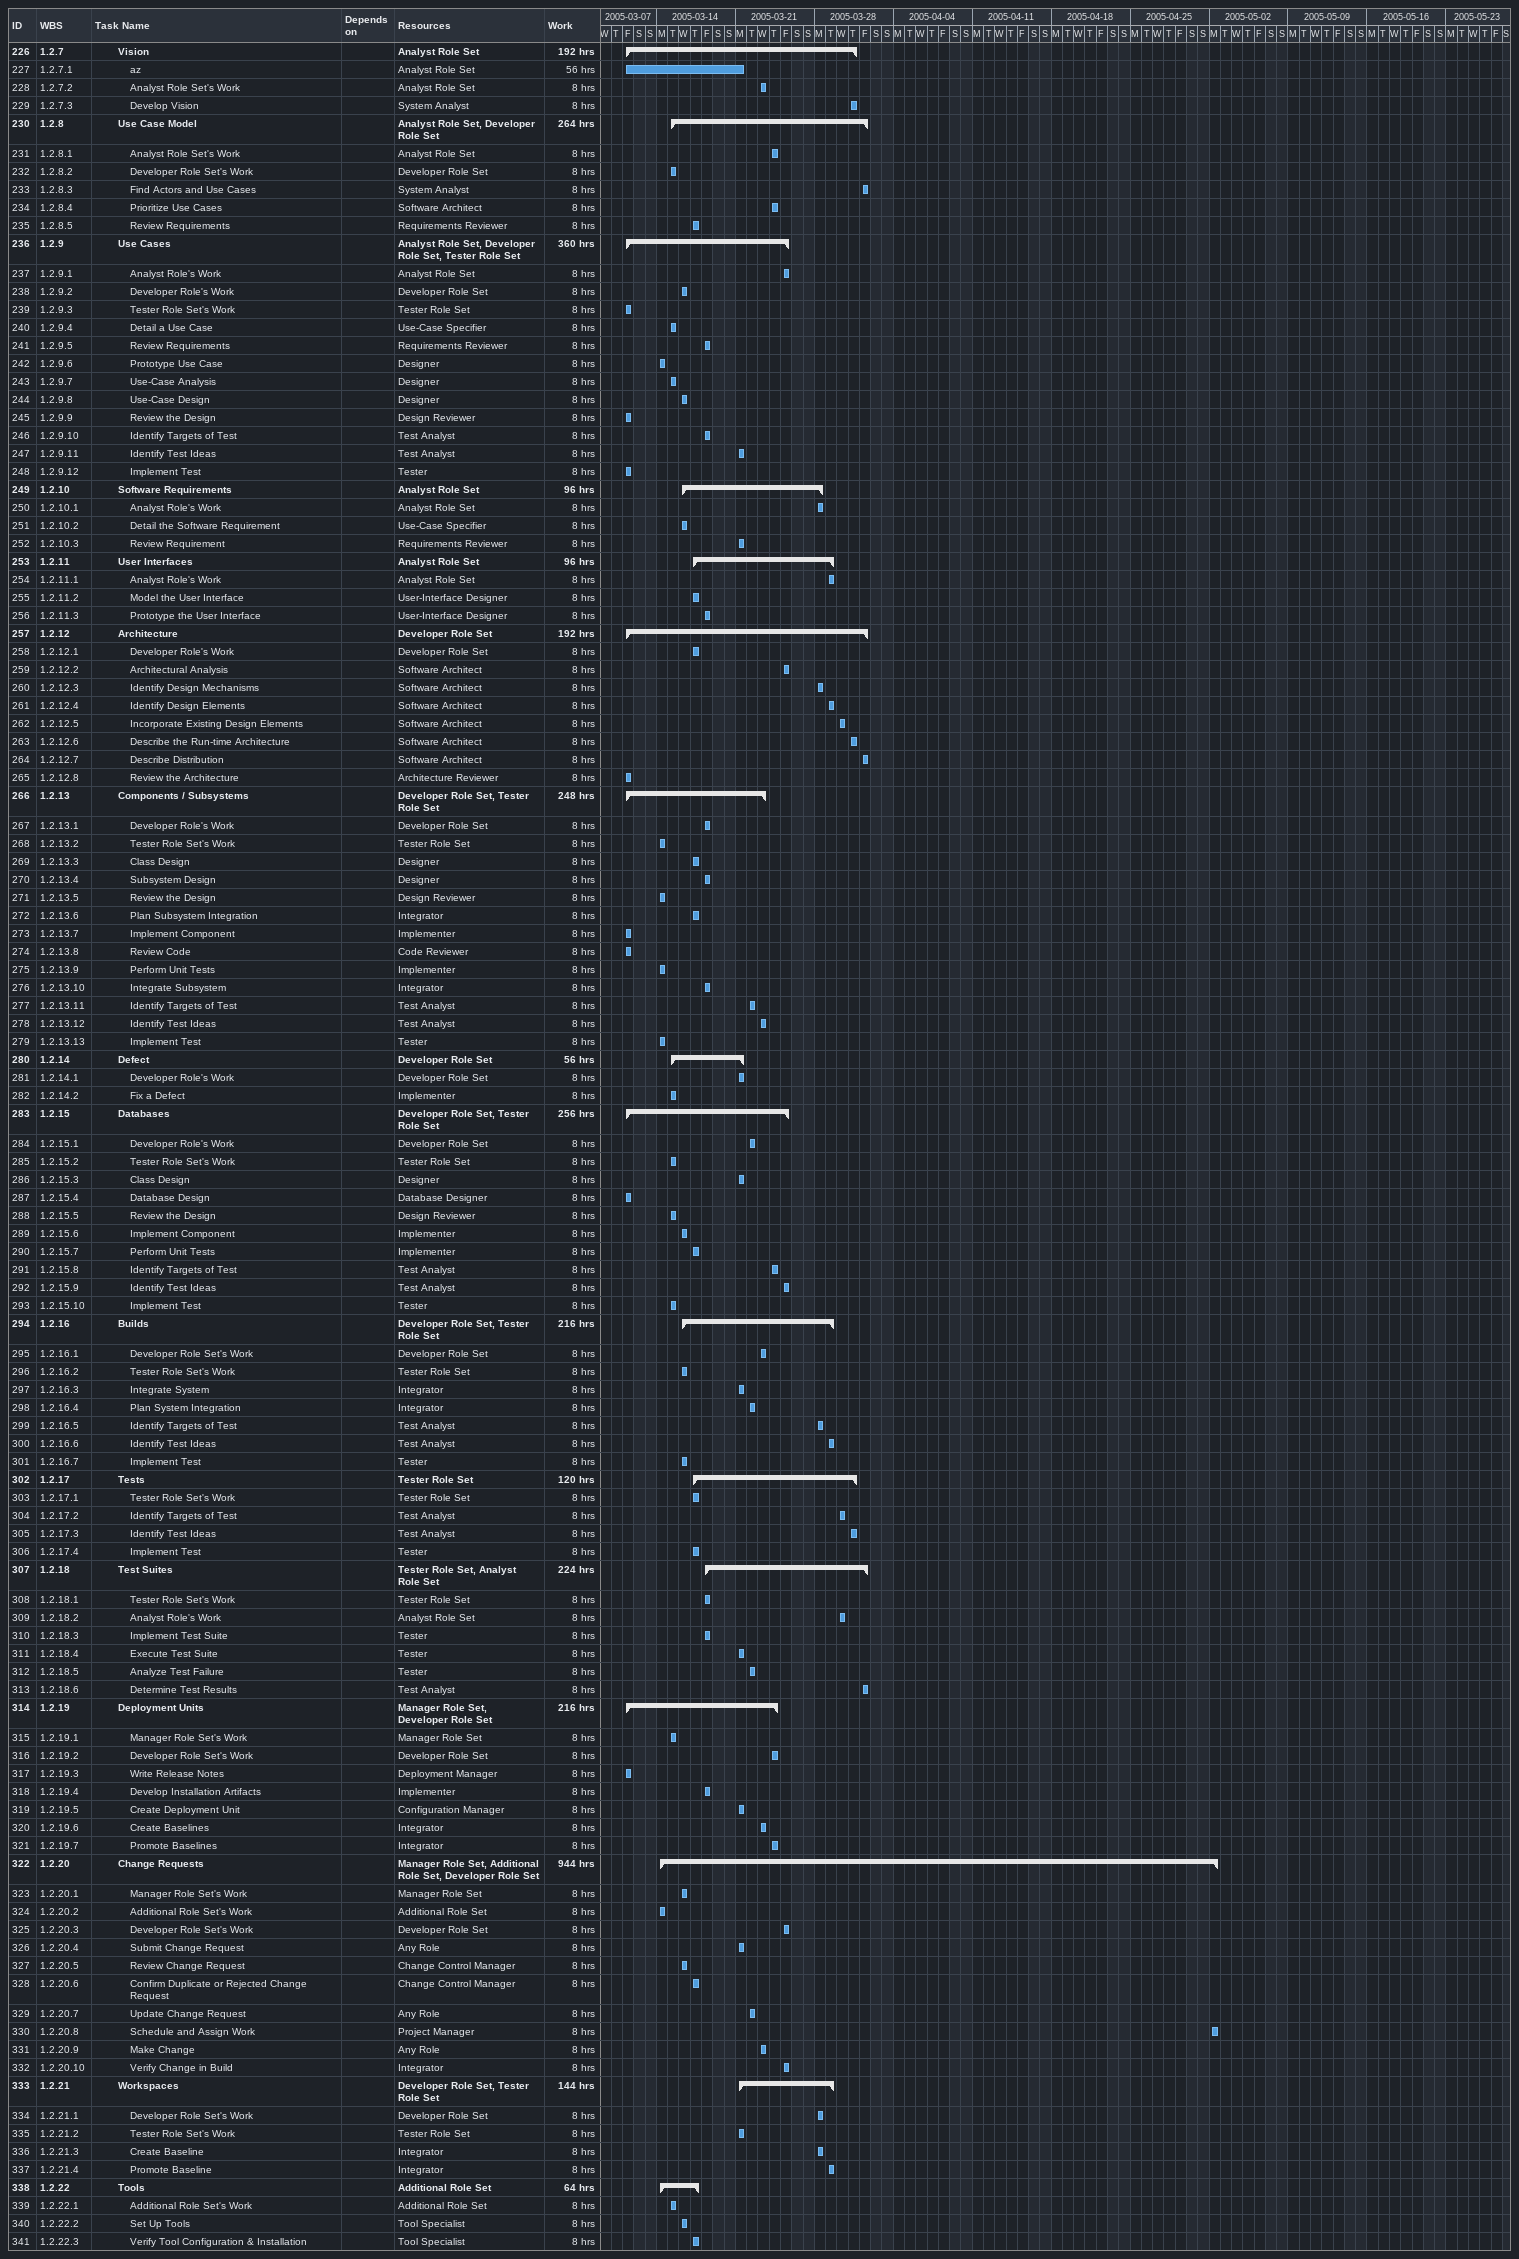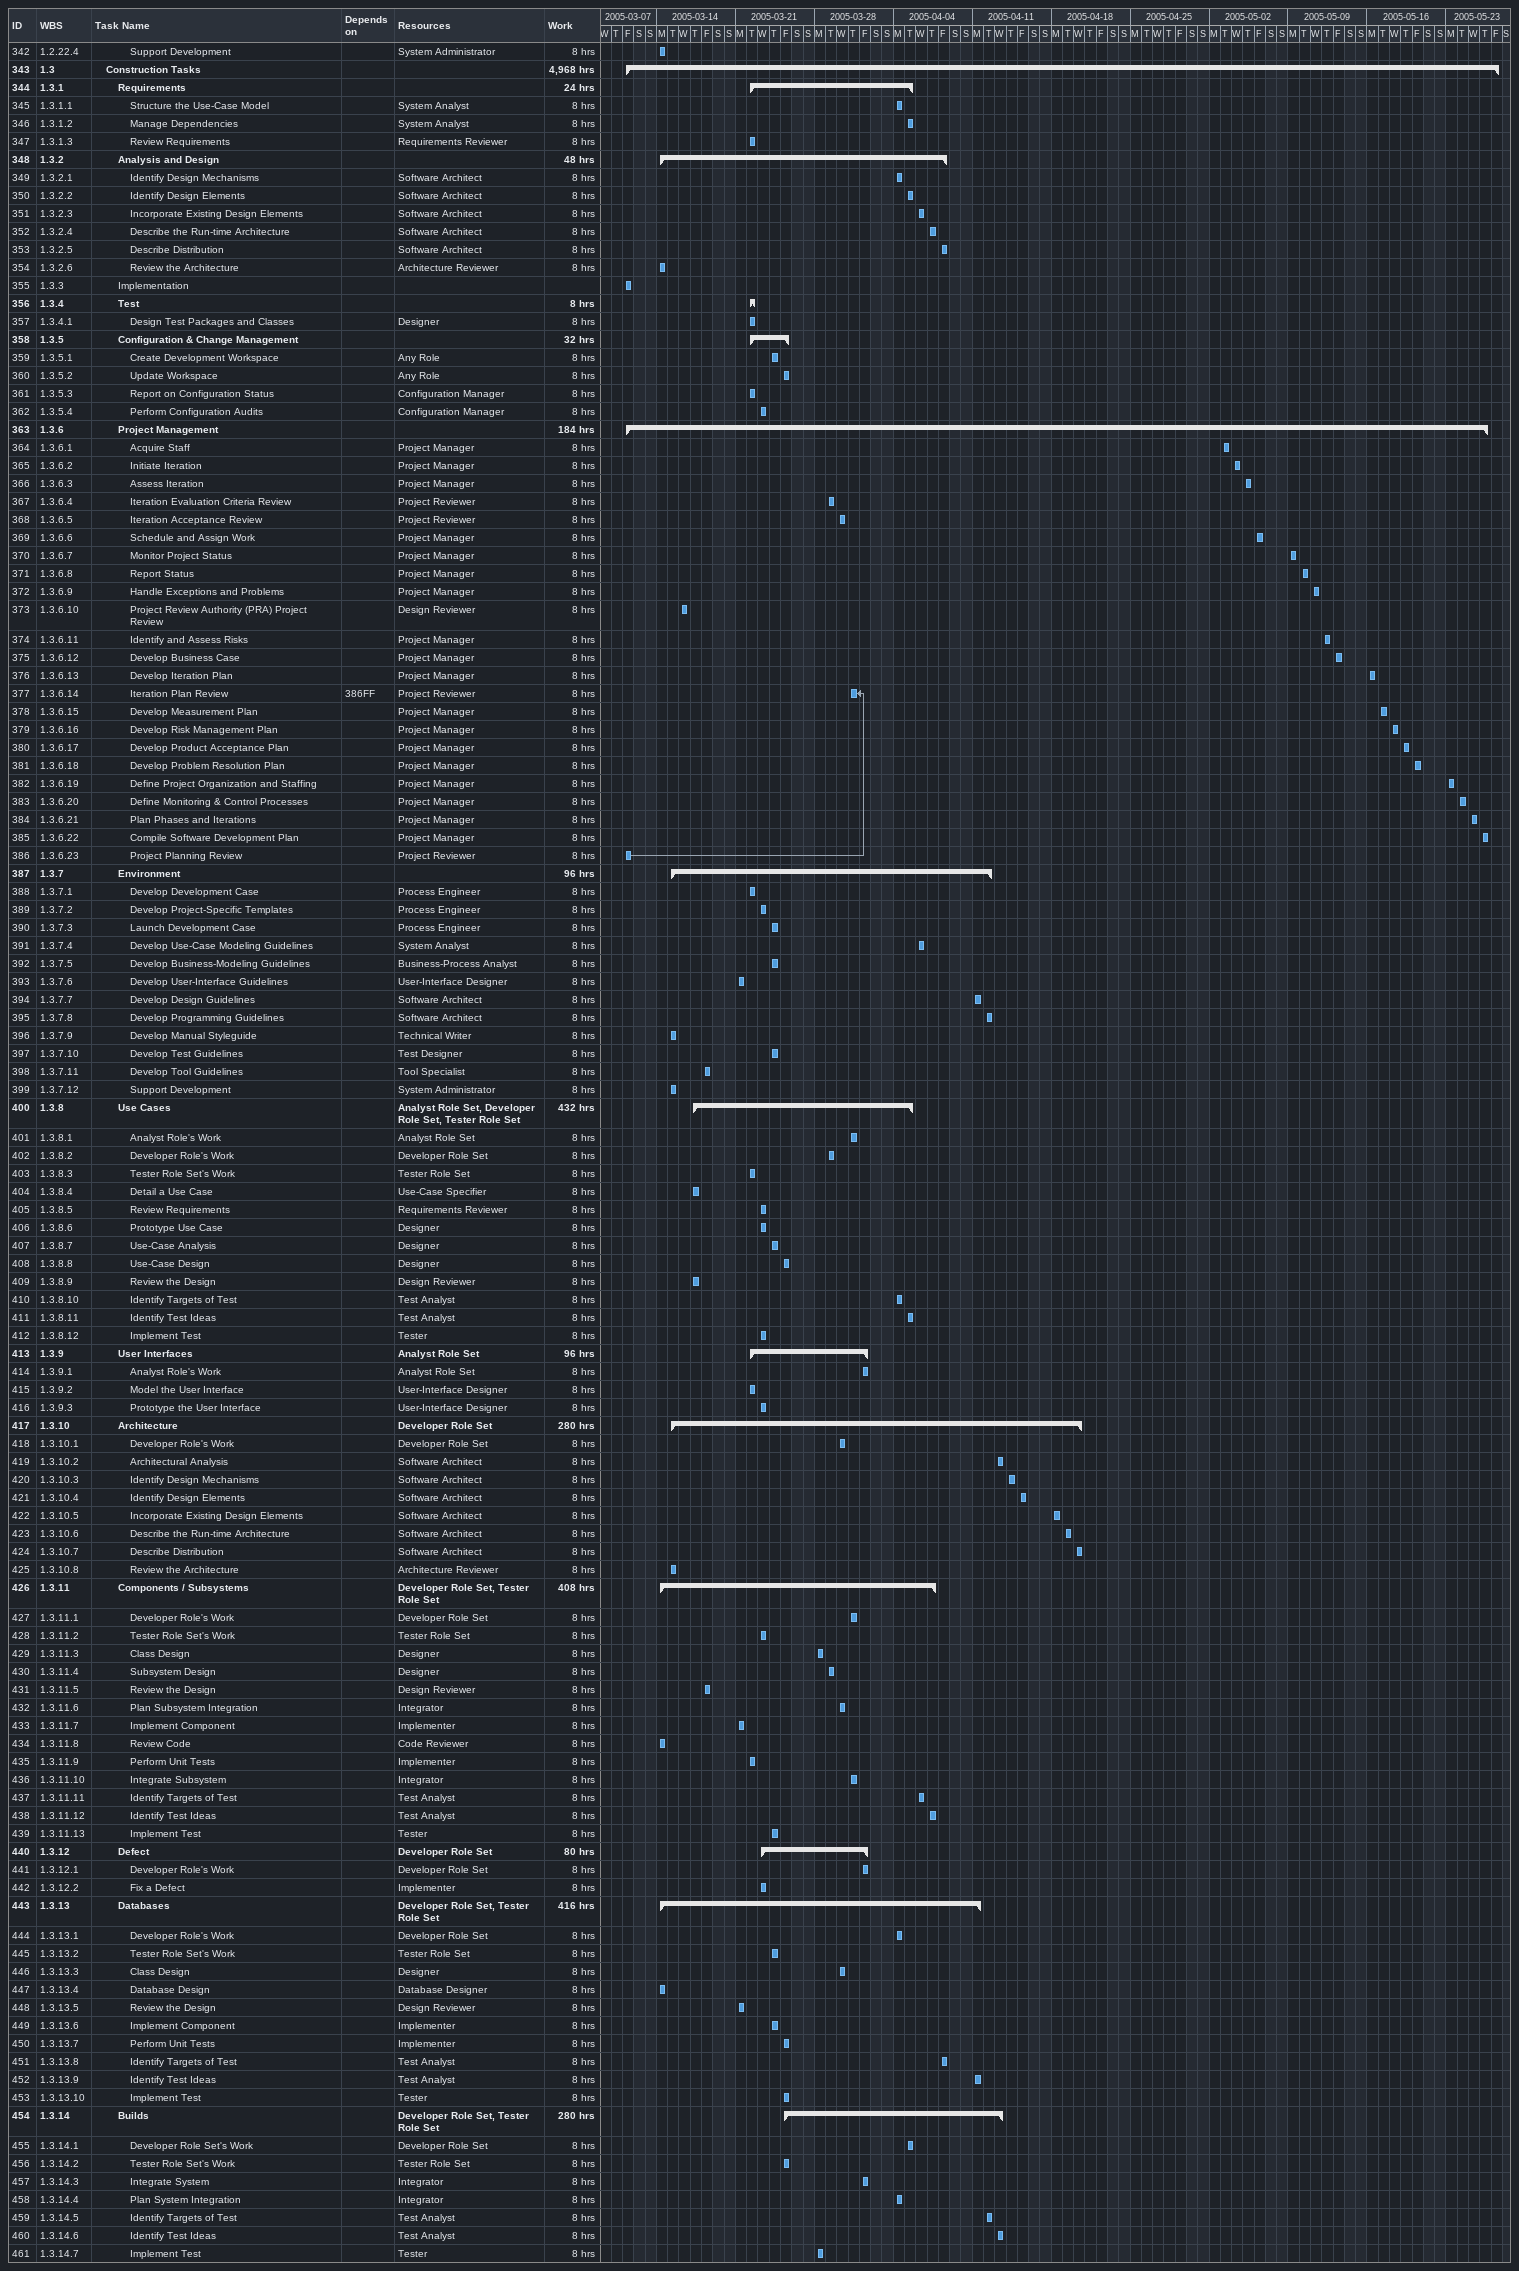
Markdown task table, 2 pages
| ID | WBS | Task | Start | Finish | Predecessors | Resources | Work (h) |
|---|---|---|---|---|---|---|---|
| 226 | 1.2.7 | **Vision** | 2005-03-11 | 2005-03-31 |  | Analyst Role Set | 192 |
| 227 | 1.2.7.1 | az | 2005-03-11 | 2005-03-21 |  | Analyst Role Set | 56 |
| 228 | 1.2.7.2 | Analyst Role Set's Work | 2005-03-23 | 2005-03-23 |  | Analyst Role Set | 8 |
| 229 | 1.2.7.3 | Develop Vision | 2005-03-31 | 2005-03-31 |  | System Analyst | 8 |
| 230 | 1.2.8 | **Use Case Model** | 2005-03-15 | 2005-04-01 |  | Analyst Role Set, Developer Role Set | 264 |
| 231 | 1.2.8.1 | Analyst Role Set's Work | 2005-03-24 | 2005-03-24 |  | Analyst Role Set | 8 |
| 232 | 1.2.8.2 | Developer Role Set's Work | 2005-03-15 | 2005-03-15 |  | Developer Role Set | 8 |
| 233 | 1.2.8.3 | Find Actors and Use Cases | 2005-04-01 | 2005-04-01 |  | System Analyst | 8 |
| 234 | 1.2.8.4 | Prioritize Use Cases | 2005-03-24 | 2005-03-24 |  | Software Architect | 8 |
| 235 | 1.2.8.5 | Review Requirements | 2005-03-17 | 2005-03-17 |  | Requirements Reviewer | 8 |
| 236 | 1.2.9 | **Use Cases** | 2005-03-11 | 2005-03-25 |  | Analyst Role Set, Developer Role Set, Tester Role Set | 360 |
| 237 | 1.2.9.1 | Analyst Role's Work | 2005-03-25 | 2005-03-25 |  | Analyst Role Set | 8 |
| 238 | 1.2.9.2 | Developer Role's Work | 2005-03-16 | 2005-03-16 |  | Developer Role Set | 8 |
| 239 | 1.2.9.3 | Tester Role Set's Work | 2005-03-11 | 2005-03-11 |  | Tester Role Set | 8 |
| 240 | 1.2.9.4 | Detail a Use Case | 2005-03-15 | 2005-03-15 |  | Use-Case Specifier | 8 |
| 241 | 1.2.9.5 | Review Requirements | 2005-03-18 | 2005-03-18 |  | Requirements Reviewer | 8 |
| 242 | 1.2.9.6 | Prototype Use Case | 2005-03-14 | 2005-03-14 |  | Designer | 8 |
| 243 | 1.2.9.7 | Use-Case Analysis | 2005-03-15 | 2005-03-15 |  | Designer | 8 |
| 244 | 1.2.9.8 | Use-Case Design | 2005-03-16 | 2005-03-16 |  | Designer | 8 |
| 245 | 1.2.9.9 | Review the Design | 2005-03-11 | 2005-03-11 |  | Design Reviewer | 8 |
| 246 | 1.2.9.10 | Identify Targets of Test | 2005-03-18 | 2005-03-18 |  | Test Analyst | 8 |
| 247 | 1.2.9.11 | Identify Test Ideas | 2005-03-21 | 2005-03-21 |  | Test Analyst | 8 |
| 248 | 1.2.9.12 | Implement Test | 2005-03-11 | 2005-03-11 |  | Tester | 8 |
| 249 | 1.2.10 | **Software Requirements** | 2005-03-16 | 2005-03-28 |  | Analyst Role Set | 96 |
| 250 | 1.2.10.1 | Analyst Role's Work | 2005-03-28 | 2005-03-28 |  | Analyst Role Set | 8 |
| 251 | 1.2.10.2 | Detail the Software Requirement | 2005-03-16 | 2005-03-16 |  | Use-Case Specifier | 8 |
| 252 | 1.2.10.3 | Review Requirement | 2005-03-21 | 2005-03-21 |  | Requirements Reviewer | 8 |
| 253 | 1.2.11 | **User Interfaces** | 2005-03-17 | 2005-03-29 |  | Analyst Role Set | 96 |
| 254 | 1.2.11.1 | Analyst Role's Work | 2005-03-29 | 2005-03-29 |  | Analyst Role Set | 8 |
| 255 | 1.2.11.2 | Model the User Interface | 2005-03-17 | 2005-03-17 |  | User-Interface Designer | 8 |
| 256 | 1.2.11.3 | Prototype the User Interface | 2005-03-18 | 2005-03-18 |  | User-Interface Designer | 8 |
| 257 | 1.2.12 | **Architecture** | 2005-03-11 | 2005-04-01 |  | Developer Role Set | 192 |
| 258 | 1.2.12.1 | Developer Role's Work | 2005-03-17 | 2005-03-17 |  | Developer Role Set | 8 |
| 259 | 1.2.12.2 | Architectural Analysis | 2005-03-25 | 2005-03-25 |  | Software Architect | 8 |
| 260 | 1.2.12.3 | Identify Design Mechanisms | 2005-03-28 | 2005-03-28 |  | Software Architect | 8 |
| 261 | 1.2.12.4 | Identify Design Elements | 2005-03-29 | 2005-03-29 |  | Software Architect | 8 |
| 262 | 1.2.12.5 | Incorporate Existing Design Elements | 2005-03-30 | 2005-03-30 |  | Software Architect | 8 |
| 263 | 1.2.12.6 | Describe the Run-time Architecture | 2005-03-31 | 2005-03-31 |  | Software Architect | 8 |
| 264 | 1.2.12.7 | Describe Distribution | 2005-04-01 | 2005-04-01 |  | Software Architect | 8 |
| 265 | 1.2.12.8 | Review the Architecture | 2005-03-11 | 2005-03-11 |  | Architecture Reviewer | 8 |
| 266 | 1.2.13 | **Components / Subsystems** | 2005-03-11 | 2005-03-23 |  | Developer Role Set, Tester Role Set | 248 |
| 267 | 1.2.13.1 | Developer Role's Work | 2005-03-18 | 2005-03-18 |  | Developer Role Set | 8 |
| 268 | 1.2.13.2 | Tester Role Set's Work | 2005-03-14 | 2005-03-14 |  | Tester Role Set | 8 |
| 269 | 1.2.13.3 | Class Design | 2005-03-17 | 2005-03-17 |  | Designer | 8 |
| 270 | 1.2.13.4 | Subsystem Design | 2005-03-18 | 2005-03-18 |  | Designer | 8 |
| 271 | 1.2.13.5 | Review the Design | 2005-03-14 | 2005-03-14 |  | Design Reviewer | 8 |
| 272 | 1.2.13.6 | Plan Subsystem Integration | 2005-03-17 | 2005-03-17 |  | Integrator | 8 |
| 273 | 1.2.13.7 | Implement Component | 2005-03-11 | 2005-03-11 |  | Implementer | 8 |
| 274 | 1.2.13.8 | Review Code | 2005-03-11 | 2005-03-11 |  | Code Reviewer | 8 |
| 275 | 1.2.13.9 | Perform Unit Tests | 2005-03-14 | 2005-03-14 |  | Implementer | 8 |
| 276 | 1.2.13.10 | Integrate Subsystem | 2005-03-18 | 2005-03-18 |  | Integrator | 8 |
| 277 | 1.2.13.11 | Identify Targets of Test | 2005-03-22 | 2005-03-22 |  | Test Analyst | 8 |
| 278 | 1.2.13.12 | Identify Test Ideas | 2005-03-23 | 2005-03-23 |  | Test Analyst | 8 |
| 279 | 1.2.13.13 | Implement Test | 2005-03-14 | 2005-03-14 |  | Tester | 8 |
| 280 | 1.2.14 | **Defect** | 2005-03-15 | 2005-03-21 |  | Developer Role Set | 56 |
| 281 | 1.2.14.1 | Developer Role's Work | 2005-03-21 | 2005-03-21 |  | Developer Role Set | 8 |
| 282 | 1.2.14.2 | Fix a Defect | 2005-03-15 | 2005-03-15 |  | Implementer | 8 |
| 283 | 1.2.15 | **Databases** | 2005-03-11 | 2005-03-25 |  | Developer Role Set, Tester Role Set | 256 |
| 284 | 1.2.15.1 | Developer Role's Work | 2005-03-22 | 2005-03-22 |  | Developer Role Set | 8 |
| 285 | 1.2.15.2 | Tester Role Set's Work | 2005-03-15 | 2005-03-15 |  | Tester Role Set | 8 |
| 286 | 1.2.15.3 | Class Design | 2005-03-21 | 2005-03-21 |  | Designer | 8 |
| 287 | 1.2.15.4 | Database Design | 2005-03-11 | 2005-03-11 |  | Database Designer | 8 |
| 288 | 1.2.15.5 | Review the Design | 2005-03-15 | 2005-03-15 |  | Design Reviewer | 8 |
| 289 | 1.2.15.6 | Implement Component | 2005-03-16 | 2005-03-16 |  | Implementer | 8 |
| 290 | 1.2.15.7 | Perform Unit Tests | 2005-03-17 | 2005-03-17 |  | Implementer | 8 |
| 291 | 1.2.15.8 | Identify Targets of Test | 2005-03-24 | 2005-03-24 |  | Test Analyst | 8 |
| 292 | 1.2.15.9 | Identify Test Ideas | 2005-03-25 | 2005-03-25 |  | Test Analyst | 8 |
| 293 | 1.2.15.10 | Implement Test | 2005-03-15 | 2005-03-15 |  | Tester | 8 |
| 294 | 1.2.16 | **Builds** | 2005-03-16 | 2005-03-29 |  | Developer Role Set, Tester Role Set | 216 |
| 295 | 1.2.16.1 | Developer Role Set's Work | 2005-03-23 | 2005-03-23 |  | Developer Role Set | 8 |
| 296 | 1.2.16.2 | Tester Role Set's Work | 2005-03-16 | 2005-03-16 |  | Tester Role Set | 8 |
| 297 | 1.2.16.3 | Integrate System | 2005-03-21 | 2005-03-21 |  | Integrator | 8 |
| 298 | 1.2.16.4 | Plan System Integration | 2005-03-22 | 2005-03-22 |  | Integrator | 8 |
| 299 | 1.2.16.5 | Identify Targets of Test | 2005-03-28 | 2005-03-28 |  | Test Analyst | 8 |
| 300 | 1.2.16.6 | Identify Test Ideas | 2005-03-29 | 2005-03-29 |  | Test Analyst | 8 |
| 301 | 1.2.16.7 | Implement Test | 2005-03-16 | 2005-03-16 |  | Tester | 8 |
| 302 | 1.2.17 | **Tests** | 2005-03-17 | 2005-03-31 |  | Tester Role Set | 120 |
| 303 | 1.2.17.1 | Tester Role Set's Work | 2005-03-17 | 2005-03-17 |  | Tester Role Set | 8 |
| 304 | 1.2.17.2 | Identify Targets of Test | 2005-03-30 | 2005-03-30 |  | Test Analyst | 8 |
| 305 | 1.2.17.3 | Identify Test Ideas | 2005-03-31 | 2005-03-31 |  | Test Analyst | 8 |
| 306 | 1.2.17.4 | Implement Test | 2005-03-17 | 2005-03-17 |  | Tester | 8 |
| 307 | 1.2.18 | **Test Suites** | 2005-03-18 | 2005-04-01 |  | Tester Role Set, Analyst Role Set | 224 |
| 308 | 1.2.18.1 | Tester Role Set's Work | 2005-03-18 | 2005-03-18 |  | Tester Role Set | 8 |
| 309 | 1.2.18.2 | Analyst Role's Work | 2005-03-30 | 2005-03-30 |  | Analyst Role Set | 8 |
| 310 | 1.2.18.3 | Implement Test Suite | 2005-03-18 | 2005-03-18 |  | Tester | 8 |
| 311 | 1.2.18.4 | Execute Test Suite | 2005-03-21 | 2005-03-21 |  | Tester | 8 |
| 312 | 1.2.18.5 | Analyze Test Failure | 2005-03-22 | 2005-03-22 |  | Tester | 8 |
| 313 | 1.2.18.6 | Determine Test Results | 2005-04-01 | 2005-04-01 |  | Test Analyst | 8 |
| 314 | 1.2.19 | **Deployment Units** | 2005-03-11 | 2005-03-24 |  | Manager Role Set, Developer Role Set | 216 |
| 315 | 1.2.19.1 | Manager Role Set's Work | 2005-03-15 | 2005-03-15 |  | Manager Role Set | 8 |
| 316 | 1.2.19.2 | Developer Role Set's Work | 2005-03-24 | 2005-03-24 |  | Developer Role Set | 8 |
| 317 | 1.2.19.3 | Write Release Notes | 2005-03-11 | 2005-03-11 |  | Deployment Manager | 8 |
| 318 | 1.2.19.4 | Develop Installation Artifacts | 2005-03-18 | 2005-03-18 |  | Implementer | 8 |
| 319 | 1.2.19.5 | Create Deployment Unit | 2005-03-21 | 2005-03-21 |  | Configuration Manager | 8 |
| 320 | 1.2.19.6 | Create Baselines | 2005-03-23 | 2005-03-23 |  | Integrator | 8 |
| 321 | 1.2.19.7 | Promote Baselines | 2005-03-24 | 2005-03-24 |  | Integrator | 8 |
| 322 | 1.2.20 | **Change Requests** | 2005-03-14 | 2005-05-02 |  | Manager Role Set, Additional Role Set, Developer Role Set | 944 |
| 323 | 1.2.20.1 | Manager Role Set's Work | 2005-03-16 | 2005-03-16 |  | Manager Role Set | 8 |
| 324 | 1.2.20.2 | Additional Role Set's Work | 2005-03-14 | 2005-03-14 |  | Additional Role Set | 8 |
| 325 | 1.2.20.3 | Developer Role Set's Work | 2005-03-25 | 2005-03-25 |  | Developer Role Set | 8 |
| 326 | 1.2.20.4 | Submit Change Request | 2005-03-21 | 2005-03-21 |  | Any Role | 8 |
| 327 | 1.2.20.5 | Review Change Request | 2005-03-16 | 2005-03-16 |  | Change Control Manager | 8 |
| 328 | 1.2.20.6 | Confirm Duplicate or Rejected Change Request | 2005-03-17 | 2005-03-17 |  | Change Control Manager | 8 |
| 329 | 1.2.20.7 | Update Change Request | 2005-03-22 | 2005-03-22 |  | Any Role | 8 |
| 330 | 1.2.20.8 | Schedule and Assign Work | 2005-05-02 | 2005-05-02 |  | Project Manager | 8 |
| 331 | 1.2.20.9 | Make Change | 2005-03-23 | 2005-03-23 |  | Any Role | 8 |
| 332 | 1.2.20.10 | Verify Change in Build | 2005-03-25 | 2005-03-25 |  | Integrator | 8 |
| 333 | 1.2.21 | **Workspaces** | 2005-03-21 | 2005-03-29 |  | Developer Role Set, Tester Role Set | 144 |
| 334 | 1.2.21.1 | Developer Role Set's Work | 2005-03-28 | 2005-03-28 |  | Developer Role Set | 8 |
| 335 | 1.2.21.2 | Tester Role Set's Work | 2005-03-21 | 2005-03-21 |  | Tester Role Set | 8 |
| 336 | 1.2.21.3 | Create Baseline | 2005-03-28 | 2005-03-28 |  | Integrator | 8 |
| 337 | 1.2.21.4 | Promote Baseline | 2005-03-29 | 2005-03-29 |  | Integrator | 8 |
| 338 | 1.2.22 | **Tools** | 2005-03-14 | 2005-03-17 |  | Additional Role Set | 64 |
| 339 | 1.2.22.1 | Additional Role Set's Work | 2005-03-15 | 2005-03-15 |  | Additional Role Set | 8 |
| 340 | 1.2.22.2 | Set Up Tools | 2005-03-16 | 2005-03-16 |  | Tool Specialist | 8 |
| 341 | 1.2.22.3 | Verify Tool Configuration & Installation | 2005-03-17 | 2005-03-17 |  | Tool Specialist | 8 |
| 342 | 1.2.22.4 | Support Development | 2005-03-14 | 2005-03-14 |  | System Administrator | 8 |
| 343 | 1.3 | **Construction Tasks** | 2005-03-11 | 2005-05-27 |  |  | 4968 |
| 344 | 1.3.1 | **Requirements** | 2005-03-22 | 2005-04-05 |  |  | 24 |
| 345 | 1.3.1.1 | Structure the Use-Case Model | 2005-04-04 | 2005-04-04 |  | System Analyst | 8 |
| 346 | 1.3.1.2 | Manage Dependencies | 2005-04-05 | 2005-04-05 |  | System Analyst | 8 |
| 347 | 1.3.1.3 | Review Requirements | 2005-03-22 | 2005-03-22 |  | Requirements Reviewer | 8 |
| 348 | 1.3.2 | **Analysis and Design** | 2005-03-14 | 2005-04-08 |  |  | 48 |
| 349 | 1.3.2.1 | Identify Design Mechanisms | 2005-04-04 | 2005-04-04 |  | Software Architect | 8 |
| 350 | 1.3.2.2 | Identify Design Elements | 2005-04-05 | 2005-04-05 |  | Software Architect | 8 |
| 351 | 1.3.2.3 | Incorporate Existing Design Elements | 2005-04-06 | 2005-04-06 |  | Software Architect | 8 |
| 352 | 1.3.2.4 | Describe the Run-time Architecture | 2005-04-07 | 2005-04-07 |  | Software Architect | 8 |
| 353 | 1.3.2.5 | Describe Distribution | 2005-04-08 | 2005-04-08 |  | Software Architect | 8 |
| 354 | 1.3.2.6 | Review the Architecture | 2005-03-14 | 2005-03-14 |  | Architecture Reviewer | 8 |
| 355 | 1.3.3 | Implementation | 2005-03-11 | 2005-03-11 |  |  |  |
| 356 | 1.3.4 | **Test** | 2005-03-22 | 2005-03-22 |  |  | 8 |
| 357 | 1.3.4.1 | Design Test Packages and Classes | 2005-03-22 | 2005-03-22 |  | Designer | 8 |
| 358 | 1.3.5 | **Configuration & Change Management** | 2005-03-22 | 2005-03-25 |  |  | 32 |
| 359 | 1.3.5.1 | Create Development Workspace | 2005-03-24 | 2005-03-24 |  | Any Role | 8 |
| 360 | 1.3.5.2 | Update Workspace | 2005-03-25 | 2005-03-25 |  | Any Role | 8 |
| 361 | 1.3.5.3 | Report on Configuration Status | 2005-03-22 | 2005-03-22 |  | Configuration Manager | 8 |
| 362 | 1.3.5.4 | Perform Configuration Audits | 2005-03-23 | 2005-03-23 |  | Configuration Manager | 8 |
| 363 | 1.3.6 | **Project Management** | 2005-03-11 | 2005-05-26 |  |  | 184 |
| 364 | 1.3.6.1 | Acquire Staff | 2005-05-03 | 2005-05-03 |  | Project Manager | 8 |
| 365 | 1.3.6.2 | Initiate Iteration | 2005-05-04 | 2005-05-04 |  | Project Manager | 8 |
| 366 | 1.3.6.3 | Assess Iteration | 2005-05-05 | 2005-05-05 |  | Project Manager | 8 |
| 367 | 1.3.6.4 | Iteration Evaluation Criteria Review | 2005-03-29 | 2005-03-29 |  | Project Reviewer | 8 |
| 368 | 1.3.6.5 | Iteration Acceptance Review | 2005-03-30 | 2005-03-30 |  | Project Reviewer | 8 |
| 369 | 1.3.6.6 | Schedule and Assign Work | 2005-05-06 | 2005-05-06 |  | Project Manager | 8 |
| 370 | 1.3.6.7 | Monitor Project Status | 2005-05-09 | 2005-05-09 |  | Project Manager | 8 |
| 371 | 1.3.6.8 | Report Status | 2005-05-10 | 2005-05-10 |  | Project Manager | 8 |
| 372 | 1.3.6.9 | Handle Exceptions and Problems | 2005-05-11 | 2005-05-11 |  | Project Manager | 8 |
| 373 | 1.3.6.10 | Project Review Authority (PRA) Project Review | 2005-03-16 | 2005-03-16 |  | Design Reviewer | 8 |
| 374 | 1.3.6.11 | Identify and Assess Risks | 2005-05-12 | 2005-05-12 |  | Project Manager | 8 |
| 375 | 1.3.6.12 | Develop Business Case | 2005-05-13 | 2005-05-13 |  | Project Manager | 8 |
| 376 | 1.3.6.13 | Develop Iteration Plan | 2005-05-16 | 2005-05-16 |  | Project Manager | 8 |
| 377 | 1.3.6.14 | Iteration Plan Review | 2005-03-31 | 2005-03-31 | 386FF | Project Reviewer | 8 |
| 378 | 1.3.6.15 | Develop Measurement Plan | 2005-05-17 | 2005-05-17 |  | Project Manager | 8 |
| 379 | 1.3.6.16 | Develop Risk Management Plan | 2005-05-18 | 2005-05-18 |  | Project Manager | 8 |
| 380 | 1.3.6.17 | Develop Product Acceptance Plan | 2005-05-19 | 2005-05-19 |  | Project Manager | 8 |
| 381 | 1.3.6.18 | Develop Problem Resolution Plan | 2005-05-20 | 2005-05-20 |  | Project Manager | 8 |
| 382 | 1.3.6.19 | Define Project Organization and Staffing | 2005-05-23 | 2005-05-23 |  | Project Manager | 8 |
| 383 | 1.3.6.20 | Define Monitoring & Control Processes | 2005-05-24 | 2005-05-24 |  | Project Manager | 8 |
| 384 | 1.3.6.21 | Plan Phases and Iterations | 2005-05-25 | 2005-05-25 |  | Project Manager | 8 |
| 385 | 1.3.6.22 | Compile Software Development Plan | 2005-05-26 | 2005-05-26 |  | Project Manager | 8 |
| 386 | 1.3.6.23 | Project Planning Review | 2005-03-11 | 2005-03-11 |  | Project Reviewer | 8 |
| 387 | 1.3.7 | **Environment** | 2005-03-15 | 2005-04-12 |  |  | 96 |
| 388 | 1.3.7.1 | Develop Development Case | 2005-03-22 | 2005-03-22 |  | Process Engineer | 8 |
| 389 | 1.3.7.2 | Develop Project-Specific Templates | 2005-03-23 | 2005-03-23 |  | Process Engineer | 8 |
| 390 | 1.3.7.3 | Launch Development Case | 2005-03-24 | 2005-03-24 |  | Process Engineer | 8 |
| 391 | 1.3.7.4 | Develop Use-Case Modeling Guidelines | 2005-04-06 | 2005-04-06 |  | System Analyst | 8 |
| 392 | 1.3.7.5 | Develop Business-Modeling Guidelines | 2005-03-24 | 2005-03-24 |  | Business-Process Analyst | 8 |
| 393 | 1.3.7.6 | Develop User-Interface Guidelines | 2005-03-21 | 2005-03-21 |  | User-Interface Designer | 8 |
| 394 | 1.3.7.7 | Develop Design Guidelines | 2005-04-11 | 2005-04-11 |  | Software Architect | 8 |
| 395 | 1.3.7.8 | Develop Programming Guidelines | 2005-04-12 | 2005-04-12 |  | Software Architect | 8 |
| 396 | 1.3.7.9 | Develop Manual Styleguide | 2005-03-15 | 2005-03-15 |  | Technical Writer | 8 |
| 397 | 1.3.7.10 | Develop Test Guidelines | 2005-03-24 | 2005-03-24 |  | Test Designer | 8 |
| 398 | 1.3.7.11 | Develop Tool Guidelines | 2005-03-18 | 2005-03-18 |  | Tool Specialist | 8 |
| 399 | 1.3.7.12 | Support Development | 2005-03-15 | 2005-03-15 |  | System Administrator | 8 |
| 400 | 1.3.8 | **Use Cases** | 2005-03-17 | 2005-04-05 |  | Analyst Role Set, Developer Role Set, Tester Role Set | 432 |
| 401 | 1.3.8.1 | Analyst Role's Work | 2005-03-31 | 2005-03-31 |  | Analyst Role Set | 8 |
| 402 | 1.3.8.2 | Developer Role's Work | 2005-03-29 | 2005-03-29 |  | Developer Role Set | 8 |
| 403 | 1.3.8.3 | Tester Role Set's Work | 2005-03-22 | 2005-03-22 |  | Tester Role Set | 8 |
| 404 | 1.3.8.4 | Detail a Use Case | 2005-03-17 | 2005-03-17 |  | Use-Case Specifier | 8 |
| 405 | 1.3.8.5 | Review Requirements | 2005-03-23 | 2005-03-23 |  | Requirements Reviewer | 8 |
| 406 | 1.3.8.6 | Prototype Use Case | 2005-03-23 | 2005-03-23 |  | Designer | 8 |
| 407 | 1.3.8.7 | Use-Case Analysis | 2005-03-24 | 2005-03-24 |  | Designer | 8 |
| 408 | 1.3.8.8 | Use-Case Design | 2005-03-25 | 2005-03-25 |  | Designer | 8 |
| 409 | 1.3.8.9 | Review the Design | 2005-03-17 | 2005-03-17 |  | Design Reviewer | 8 |
| 410 | 1.3.8.10 | Identify Targets of Test | 2005-04-04 | 2005-04-04 |  | Test Analyst | 8 |
| 411 | 1.3.8.11 | Identify Test Ideas | 2005-04-05 | 2005-04-05 |  | Test Analyst | 8 |
| 412 | 1.3.8.12 | Implement Test | 2005-03-23 | 2005-03-23 |  | Tester | 8 |
| 413 | 1.3.9 | **User Interfaces** | 2005-03-22 | 2005-04-01 |  | Analyst Role Set | 96 |
| 414 | 1.3.9.1 | Analyst Role's Work | 2005-04-01 | 2005-04-01 |  | Analyst Role Set | 8 |
| 415 | 1.3.9.2 | Model the User Interface | 2005-03-22 | 2005-03-22 |  | User-Interface Designer | 8 |
| 416 | 1.3.9.3 | Prototype the User Interface | 2005-03-23 | 2005-03-23 |  | User-Interface Designer | 8 |
| 417 | 1.3.10 | **Architecture** | 2005-03-15 | 2005-04-20 |  | Developer Role Set | 280 |
| 418 | 1.3.10.1 | Developer Role's Work | 2005-03-30 | 2005-03-30 |  | Developer Role Set | 8 |
| 419 | 1.3.10.2 | Architectural Analysis | 2005-04-13 | 2005-04-13 |  | Software Architect | 8 |
| 420 | 1.3.10.3 | Identify Design Mechanisms | 2005-04-14 | 2005-04-14 |  | Software Architect | 8 |
| 421 | 1.3.10.4 | Identify Design Elements | 2005-04-15 | 2005-04-15 |  | Software Architect | 8 |
| 422 | 1.3.10.5 | Incorporate Existing Design Elements | 2005-04-18 | 2005-04-18 |  | Software Architect | 8 |
| 423 | 1.3.10.6 | Describe the Run-time Architecture | 2005-04-19 | 2005-04-19 |  | Software Architect | 8 |
| 424 | 1.3.10.7 | Describe Distribution | 2005-04-20 | 2005-04-20 |  | Software Architect | 8 |
| 425 | 1.3.10.8 | Review the Architecture | 2005-03-15 | 2005-03-15 |  | Architecture Reviewer | 8 |
| 426 | 1.3.11 | **Components / Subsystems** | 2005-03-14 | 2005-04-07 |  | Developer Role Set, Tester Role Set | 408 |
| 427 | 1.3.11.1 | Developer Role's Work | 2005-03-31 | 2005-03-31 |  | Developer Role Set | 8 |
| 428 | 1.3.11.2 | Tester Role Set's Work | 2005-03-23 | 2005-03-23 |  | Tester Role Set | 8 |
| 429 | 1.3.11.3 | Class Design | 2005-03-28 | 2005-03-28 |  | Designer | 8 |
| 430 | 1.3.11.4 | Subsystem Design | 2005-03-29 | 2005-03-29 |  | Designer | 8 |
| 431 | 1.3.11.5 | Review the Design | 2005-03-18 | 2005-03-18 |  | Design Reviewer | 8 |
| 432 | 1.3.11.6 | Plan Subsystem Integration | 2005-03-30 | 2005-03-30 |  | Integrator | 8 |
| 433 | 1.3.11.7 | Implement Component | 2005-03-21 | 2005-03-21 |  | Implementer | 8 |
| 434 | 1.3.11.8 | Review Code | 2005-03-14 | 2005-03-14 |  | Code Reviewer | 8 |
| 435 | 1.3.11.9 | Perform Unit Tests | 2005-03-22 | 2005-03-22 |  | Implementer | 8 |
| 436 | 1.3.11.10 | Integrate Subsystem | 2005-03-31 | 2005-03-31 |  | Integrator | 8 |
| 437 | 1.3.11.11 | Identify Targets of Test | 2005-04-06 | 2005-04-06 |  | Test Analyst | 8 |
| 438 | 1.3.11.12 | Identify Test Ideas | 2005-04-07 | 2005-04-07 |  | Test Analyst | 8 |
| 439 | 1.3.11.13 | Implement Test | 2005-03-24 | 2005-03-24 |  | Tester | 8 |
| 440 | 1.3.12 | **Defect** | 2005-03-23 | 2005-04-01 |  | Developer Role Set | 80 |
| 441 | 1.3.12.1 | Developer Role's Work | 2005-04-01 | 2005-04-01 |  | Developer Role Set | 8 |
| 442 | 1.3.12.2 | Fix a Defect | 2005-03-23 | 2005-03-23 |  | Implementer | 8 |
| 443 | 1.3.13 | **Databases** | 2005-03-14 | 2005-04-11 |  | Developer Role Set, Tester Role Set | 416 |
| 444 | 1.3.13.1 | Developer Role's Work | 2005-04-04 | 2005-04-04 |  | Developer Role Set | 8 |
| 445 | 1.3.13.2 | Tester Role Set's Work | 2005-03-24 | 2005-03-24 |  | Tester Role Set | 8 |
| 446 | 1.3.13.3 | Class Design | 2005-03-30 | 2005-03-30 |  | Designer | 8 |
| 447 | 1.3.13.4 | Database Design | 2005-03-14 | 2005-03-14 |  | Database Designer | 8 |
| 448 | 1.3.13.5 | Review the Design | 2005-03-21 | 2005-03-21 |  | Design Reviewer | 8 |
| 449 | 1.3.13.6 | Implement Component | 2005-03-24 | 2005-03-24 |  | Implementer | 8 |
| 450 | 1.3.13.7 | Perform Unit Tests | 2005-03-25 | 2005-03-25 |  | Implementer | 8 |
| 451 | 1.3.13.8 | Identify Targets of Test | 2005-04-08 | 2005-04-08 |  | Test Analyst | 8 |
| 452 | 1.3.13.9 | Identify Test Ideas | 2005-04-11 | 2005-04-11 |  | Test Analyst | 8 |
| 453 | 1.3.13.10 | Implement Test | 2005-03-25 | 2005-03-25 |  | Tester | 8 |
| 454 | 1.3.14 | **Builds** | 2005-03-25 | 2005-04-13 |  | Developer Role Set, Tester Role Set | 280 |
| 455 | 1.3.14.1 | Developer Role Set's Work | 2005-04-05 | 2005-04-05 |  | Developer Role Set | 8 |
| 456 | 1.3.14.2 | Tester Role Set's Work | 2005-03-25 | 2005-03-25 |  | Tester Role Set | 8 |
| 457 | 1.3.14.3 | Integrate System | 2005-04-01 | 2005-04-01 |  | Integrator | 8 |
| 458 | 1.3.14.4 | Plan System Integration | 2005-04-04 | 2005-04-04 |  | Integrator | 8 |
| 459 | 1.3.14.5 | Identify Targets of Test | 2005-04-12 | 2005-04-12 |  | Test Analyst | 8 |
| 460 | 1.3.14.6 | Identify Test Ideas | 2005-04-13 | 2005-04-13 |  | Test Analyst | 8 |
| 461 | 1.3.14.7 | Implement Test | 2005-03-28 | 2005-03-28 |  | Tester | 8 |
